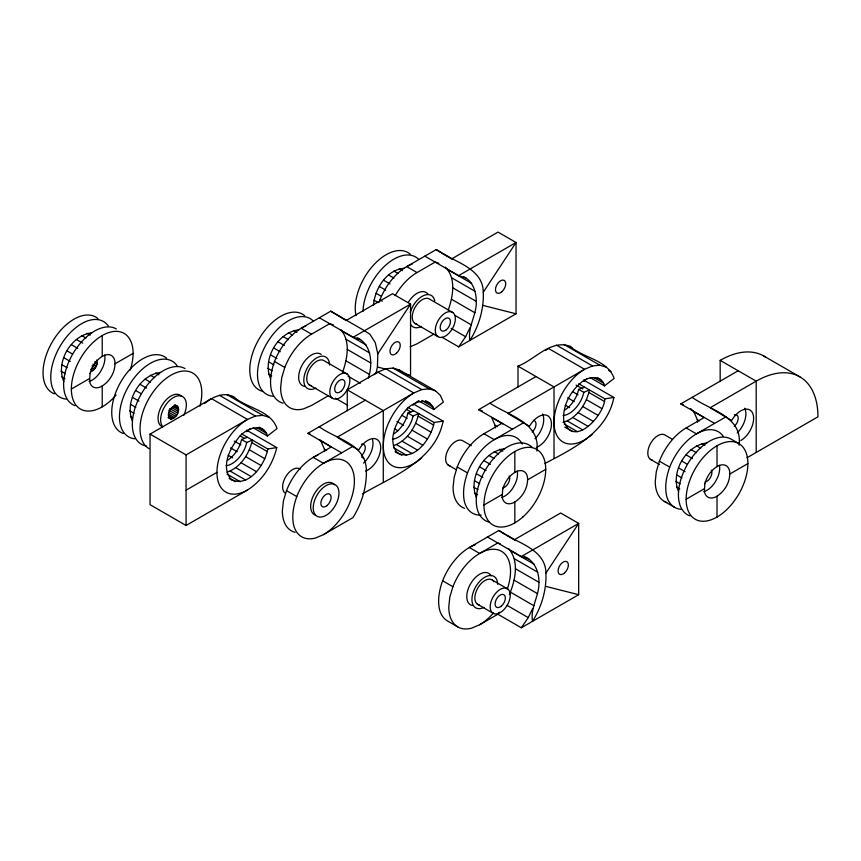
<?xml version="1.0" encoding="UTF-8"?>
<svg xmlns="http://www.w3.org/2000/svg" width="861" height="861" viewBox="0 0 861 861"><rect width="100%" height="100%" fill="white"/><g stroke="black" fill="none" stroke-linecap="round" stroke-linejoin="round"><path stroke-width="1.29" d="M441.941 337.2L458.687 346.875L516.03 313.802L516.04 242.501L498.024 232.104L451.993 258.687L436.215 249.582L406.715 266.609L417.015 272.55L435.139 262.088L438.83 263.272M507.237 589.182A43.663 25.206 -60 0 0 494.3 549.264A43.663 25.206 -60 0 0 452.908 586.718L449.819 597.093L448.775 606.93A43.663 25.206 -60 0 0 471.656 628.153L479.642 624.752L497.873 614.227L521.325 627.777L578.667 594.703L578.678 523.402L560.662 513.005L514.63 539.589L498.853 530.484L469.353 547.51L479.642 553.451L497.776 542.99L500.23 543.775M463.756 276.736C472.883 281.299 476.241 291.814 476.294 301.404C476.768 315.083 467.491 326.728 469.902 340.45C478.899 326.136 483.968 309.185 483.29 292.223C483.182 273.906 466.049 265.769 451.993 258.687M524.155 556.346C534.38 560.662 539.158 571.682 538.932 582.305C539.406 595.984 530.128 607.629 532.529 621.351C541.537 607.037 546.606 590.086 545.928 573.125C545.82 554.807 528.686 546.67 514.63 539.589M375.945 373.502L377.43 367.001L377.807 353.828L375.267 342.678L369.972 334.294L364.504 330.699L330.732 311.187L301.232 328.213L311.531 334.165L329.655 323.693L333.347 324.877M536.909 451.024C540.633 422.288 508.334 415.669 489.963 403.131M739.082 445.245C742.839 416.218 710.347 410.514 692.136 397.351M63.822 381.498C55.308 362.309 71.065 335.026 91.933 332.798M132.508 421.158C124.006 401.969 139.751 374.686 160.63 372.458M270.548 378.614C262.035 359.424 277.791 332.142 298.659 329.914M373.448 305.085C374.987 288.758 386.438 269.73 404.143 268.309M476.434 497.486C467.921 478.296 483.678 451.013 504.546 448.785M678.608 491.706C670.095 472.517 685.851 445.223 706.72 443.006M342.398 372.921C347.101 359.381 351.062 341.537 340.784 329.645M368.433 378.065C372.738 364.246 372.038 344.755 357.154 337.695M448.247 310.111C452.908 296.636 456.513 278.307 445.331 267.136M509.368 594.585C515.179 580.626 519.549 561.598 508.905 548.931M90.416 371.909C94.99 370.434 98.358 364.677 96.669 360.027M177.355 406.198C171.382 403.981 164.849 415.562 170.639 418.941C176.892 419.059 182.446 407.468 175.052 404.864M247.15 437.41L241.597 439.508L240.563 443.307A21.826 12.603 -60 0 1 227.487 460.323M227.024 472.172C240.596 467.523 249.453 453.607 252.348 440.057L246.741 442.479L245.708 446.278A21.826 12.603 -60 0 1 226.056 465.693M229.155 478.447C247.387 489.877 264.962 465.134 267.793 448.968L241.693 433.901M413.484 410.945L407.931 413.032L406.898 416.832A21.826 12.603 -60 0 1 393.821 433.847M393.359 445.697C406.93 441.047 415.798 427.131 418.694 413.581L413.076 416.003L412.042 419.802A21.826 12.603 -60 0 1 392.39 439.218M395.49 451.971C413.732 463.401 431.296 438.669 434.127 422.493L408.028 407.425M584.221 387.289L578.667 389.376L577.634 393.176A21.826 12.603 -60 0 1 564.558 410.191M563.019 422.385C577.193 418.155 586.459 403.809 589.419 389.925L583.812 392.347L582.779 396.146A21.826 12.603 -60 0 1 563.126 415.562M517.999 387.052L517.999 366.151C534.649 359.952 550.717 338.976 570.165 346.359C583.284 358.176 607.898 359.823 614.097 378.409L604.551 385.879C602.054 374.707 587.546 376.171 580.906 382.725C569.993 391.959 562.319 406.274 563.804 420.825C573.34 449.119 604.293 415.422 604.863 398.837L578.764 383.769M305.838 325.964A43.663 25.206 -60 0 0 274.498 361.48C271.226 370.682 269.342 380.637 271.409 390.313A43.663 25.206 -60 0 0 283.086 403.185M311.531 334.165A43.663 25.206 -60 0 0 284.787 367.421L281.708 377.807L280.654 387.633A43.663 25.206 -60 0 0 303.535 408.857L311.531 405.466L328.428 395.705M246.58 430.156L276.79 447.602C272.689 464.66 262.465 480.546 247.505 490.006L186.073 525.479L150.051 504.675L150.051 434.105L211.483 398.632C218.081 395.091 226.045 392.96 233.094 396.49C246.214 408.308 270.828 409.954 277.027 428.541L267.48 436.01L253.145 427.734M317.838 455.114A43.663 25.206 -60 0 0 286.487 490.641L283.409 501.016L282.354 510.853A43.663 25.206 -60 0 0 295.086 532.346M323.521 534.616A43.663 25.206 -60 0 0 350.255 465.704A43.663 25.206 -60 0 0 296.787 496.582C293.504 505.784 291.535 515.717 293.698 525.414A43.663 25.206 -60 0 0 315.535 538.017L323.521 534.616L352.924 517.644C361.932 503.33 367.001 486.379 366.323 469.417C365.495 443.91 335.93 439.045 319.227 426.787M379.292 302.179L379.981 299.876A43.663 25.206 -60 0 1 412.462 263.918M414.076 404.358L443.124 421.126C435.322 460.646 393.197 476.015 362.578 493.87M502.092 423.246L483.968 433.718A43.663 25.206 -60 0 0 457.223 466.974L454.145 477.36L453.09 487.197A43.663 25.206 -60 0 0 464.531 508.291M522.24 444.082A43.663 25.206 -60 0 0 495.602 438.916A43.663 25.206 -60 0 0 467.523 472.926C464.251 482.117 462.335 492.072 464.434 501.759A43.663 25.206 -60 0 0 481.202 515.158M475.1 544.819A43.663 25.206 -60 0 0 442.619 580.777C439.336 589.979 437.41 599.923 439.53 609.61A43.663 25.206 -60 0 0 447.526 620.975L457.815 626.916M583.65 380.024L613.861 397.47C607.07 432.308 573.146 448.613 544.819 463.562M704.276 417.467L686.142 427.939A43.663 25.206 -60 0 0 659.397 461.195L656.319 471.58L655.264 481.407A43.663 25.206 -60 0 0 666.705 502.512M723.165 436.269A43.663 25.206 -60 0 0 669.697 467.136C666.425 476.337 664.509 486.282 666.608 495.968A43.663 25.206 -60 0 0 680.997 509.314M458.687 346.875L465.618 336.716L469.988 327.718M521.325 627.777L528.256 617.617L532.625 608.619M377.807 353.828L410.557 304.116L392.541 293.719L346.509 320.292M483.29 292.223L516.04 242.501L458.633 275.649L424.85 256.147M545.928 573.125L578.678 523.402L521.271 556.55L487.487 537.049M497.873 614.227L499.251 612.193M246.623 431.662L250.239 428.617M412.968 405.187L417.477 401.387M583.704 381.531L587.31 378.485M418.381 400.623L433.815 409.535L443.361 402.065L440.305 395.317L435.451 390.819L399.429 370.026L393.1 368.067L385.739 368.799L377.828 372.156L347.263 389.807L347.263 410.719M71.355 389.032L89.447 378.582M115.008 363.826L133.1 353.376M319.366 317.752L353.15 337.254L410.557 304.116L410.546 375.418L404.186 373.792M150.051 434.105L186.073 454.899L247.505 419.425L255.416 416.067L262.788 415.336L269.116 417.294M433.912 334.1L417.015 343.851L410.051 346.822M186.073 490.189L216.95 472.355A43.222 24.947 -60 0 1 247.505 419.425L211.483 398.632A43.222 24.947 -60 0 0 204.541 403.572M341.656 452.854L307.872 433.341L365.279 400.204M331.367 446.902L313.232 457.374L323.521 463.315L353.021 446.289M512.392 429.187L478.608 409.685L536.005 376.548M523.757 422.622L494.257 439.659L483.968 433.718M483.968 505.02L502.06 494.569M527.621 479.814L545.713 469.363M714.565 423.408L680.782 403.906L738.189 370.757M725.931 416.842L696.431 433.879L686.142 427.939M746.993 457.783L817.95 416.821A87.338 50.422 -60 0 0 756.206 381.165L720.173 360.361L720.173 381.488M686.142 499.24L704.233 488.79M729.794 474.034L747.886 463.584M435.451 390.819L429.122 388.86L421.75 389.592L413.84 392.96L337.254 437.184L341.623 440.057M606.187 367.163L599.859 365.204L592.486 365.936L584.576 369.294L507.979 413.517L529.224 426.217M434.127 422.493L443.124 421.126M267.793 448.968L276.79 447.602M604.863 398.837L613.861 397.47M482.913 305.397L516.03 313.802M377.43 367.001L386.352 369.272M545.551 586.298L578.667 594.703M458.633 275.649L465.995 278.028M680.782 403.906L683.236 404.702M353.15 337.254L360.511 339.643M478.608 409.685L482.289 410.88M307.872 433.341L310.326 434.138M521.271 556.55L528.632 558.929M433.815 409.535C429.714 395.156 411.117 402.291 404.918 411.332C395.866 422.202 386.976 440.778 397.696 453.241M267.48 436.01C263.369 421.632 244.782 428.767 238.583 437.797C229.521 448.667 220.642 467.254 231.351 479.717M763.836 356.045L799.869 376.849M441.682 253.166L451.821 259.032M731.398 420.437L710.164 407.737L756.195 381.154L756.206 452.466M690.544 408.566L693.783 411.644L703.857 417.456M693.783 411.644L697.292 419.619L699.53 420.911M738.846 443.598A43.663 25.206 -60 0 0 687.196 489.403A43.663 25.206 -60 0 0 725.005 511.23A43.663 25.206 -60 0 0 738.846 443.598L731.129 439.142A43.663 25.206 -60 0 0 686.357 466.339A43.663 25.206 -60 0 0 689.865 515.879M563.837 344.411L599.859 365.204M608.716 370.316L611.041 371.661M556.464 345.143L592.486 365.936M597.426 377.678L600.73 379.583M593.767 377.505L603.69 383.242M590.215 377.602L604.551 385.879M399.181 268.804L402.399 270.655M701.758 443.49L704.976 445.352M393.854 271.064L398.137 273.54M696.431 445.761L700.725 448.237M388.526 274.95L393.886 278.049M691.103 449.646L696.463 452.735M452.843 312.543A14.196 8.19 -60 0 0 435.806 326.33A14.196 8.19 -60 0 0 447.289 334.757A14.196 8.19 -60 0 0 452.843 312.543L429.8 299.241A14.196 8.19 -60 0 0 414.711 307.99A14.196 8.19 -60 0 0 416.713 324.102M672.28 439.228L665.37 435.235A14.196 8.19 -60 0 0 650.281 443.985A14.196 8.19 -60 0 0 652.283 460.097M576.106 385.115L582.725 388.935M588.967 392.541L604.411 401.452M578.667 389.376L583.812 392.347M383.565 280.191L389.99 283.904M686.142 454.888L692.578 458.601M572.468 391.583L577.979 394.768M586.438 399.655L601.871 408.566M517.999 366.151L554.021 386.944L554.021 458.246M379.303 286.433L385.728 290.146M681.88 461.119L687.239 464.219M567.647 397.793L574.265 401.603M582.714 406.489L598.147 415.4M376.031 293.246L381.391 296.335M678.608 467.932L685.033 471.645M565.203 405.165L569.616 407.705M578.075 412.591L593.509 421.503M379.981 299.876L382.262 301.199M659.397 461.195L669.697 467.136M414.744 323.252L437.786 336.554M650.313 459.247L659.526 464.574M373.975 300.166L378.259 302.641M676.552 474.852L681.912 477.952M572.823 417.542L588.257 426.453M675.853 481.407L680.136 483.882M567.313 420.997L582.757 429.908M676.552 487.154L679.77 489.016M564.149 423.999L577.376 431.641M564.773 427.078L572.49 431.533M664.305 501.403L674.604 507.344M346.337 320.636L330.732 311.187M502.792 423.881L491.609 417.424L495.118 425.399L495.409 427.917M495.118 425.399L497.357 426.69M393.1 368.067L429.122 388.86M385.739 368.799L421.75 389.592M425.582 400.699L429.994 403.249M421.933 400.526L432.954 406.898M293.698 330.409L296.916 332.271M499.584 449.281L502.802 451.132M288.37 332.68L292.654 335.155M494.257 451.541L498.541 454.016M283.043 336.565L288.403 339.654M488.93 455.426L494.289 458.526M347.36 374.148A14.196 8.19 -60 0 0 330.323 387.945A14.196 8.19 -60 0 0 341.806 396.372A14.196 8.19 -60 0 0 347.36 374.148L324.317 360.845A14.196 8.19 -60 0 0 309.228 369.595A14.196 8.19 -60 0 0 311.23 385.706M471.258 445.675L463.196 441.026A14.196 8.19 -60 0 0 448.107 449.776A14.196 8.19 -60 0 0 450.109 465.887M406.478 409.405L410.891 411.956M418.242 416.197L433.675 425.108M407.931 413.032L413.076 416.003M278.081 341.795L284.507 345.519M483.968 460.667L490.393 464.38M401.732 415.239L407.242 418.424M415.702 423.311L431.135 432.222M347.263 389.807L383.285 410.6L383.285 481.902M273.82 348.038L280.245 351.751M479.706 466.91L486.131 470.623M396.91 421.449L403.529 425.269M411.978 430.145L427.422 439.056M270.548 354.85L276.973 358.563M476.434 473.722L482.86 477.435M394.467 428.821L397.782 430.726M407.339 436.247L422.773 445.159M274.498 361.48L284.787 367.421M457.223 466.974L467.523 472.926M309.26 384.856L332.303 398.159M448.129 465.037L456.201 469.686M268.492 361.771L273.852 364.86M474.379 480.632L479.738 483.731M402.087 441.198L417.52 450.109M267.793 368.325L272.076 370.8M473.668 487.197L477.963 489.672M396.587 444.653L412.021 453.564M268.492 374.072L271.71 375.934M474.379 492.944L477.586 494.795M393.412 447.666L406.64 455.297M395.134 451.368L401.753 455.189M342.71 440.778L358.488 449.872M505.45 534.724L515.588 540.579M361.523 456.954L363.772 458.256M319.227 439.53L330.936 446.891M320.873 441.09L324.382 449.065L326.62 450.346M226.766 394.542L262.788 415.336M219.394 395.274L255.416 416.067M259.247 427.174L263.66 429.714M256.696 427.637L266.619 433.374M86.972 333.282L90.19 335.144M155.669 372.953L158.887 374.804M81.644 335.553L85.928 338.029M150.341 375.213L154.625 377.688M76.317 339.438L82.753 343.152M145.014 379.098L150.374 382.198M492.438 580.142L507.764 588.978A14.196 8.19 -60 0 1 502.211 611.202A14.196 8.19 -60 0 1 490.716 602.775A14.196 8.19 -60 0 1 507.764 588.978M240.144 435.881L244.546 438.432M251.896 442.672L267.34 451.584M241.597 439.508L246.741 442.479M71.355 344.68L77.781 348.393M140.042 384.34L146.478 388.053M174.654 405.057L178.109 407.049M173.944 405.606L178.539 408.265M234.289 441.08L240.908 444.9M249.356 449.786L264.801 458.698M94.893 361.416L97.185 362.739M172.878 406.446L178.625 409.761M94.635 363.084L96.927 364.418M171.468 407.447L178.367 411.429M92.891 364.16L96.335 366.151M169.725 408.523L177.775 413.162M67.093 350.922L72.453 354.011M135.78 390.582L141.139 393.671M92.009 365.839L95.453 367.83M168.842 410.202L176.892 414.841M92.041 368.002L94.344 369.337M168.874 412.365L175.784 416.358M230.576 447.924L237.184 451.734M245.643 456.621L261.077 465.532M90.771 369.24L93.074 370.574M168.756 414.27L174.514 417.585M168.573 415.809L173.169 418.468M171.856 418.93L168.067 417.456L170.639 418.941M63.822 357.724L70.247 361.437M132.508 397.384L138.944 401.108M228.133 455.297L232.545 457.837M241.005 462.723L256.438 471.634M286.487 490.641L296.787 496.582M442.619 580.777L452.908 586.718M477.381 604.153L492.696 613M61.766 364.644L67.126 367.744M130.452 404.304L135.812 407.404M235.753 467.674L251.186 476.585M61.056 371.199L65.35 373.685M129.753 410.869L134.047 413.345M230.242 471.128L245.686 480.04M61.766 376.946L64.973 378.808M130.452 416.616L132.605 417.854M227.078 474.131L240.305 481.773M229.909 478.479L235.419 481.665M448.15 269.816L471.634 283.387M451.659 277.791L475.143 291.362M452.811 287.843L476.294 301.404M451.53 299.273L475.003 312.844M454.597 315.191L471.365 324.888M451.089 328.321L465.618 336.716M342.667 331.431L366.151 344.992M346.176 339.395L369.66 352.967M347.327 349.448L370.811 363.019M346.047 360.877L369.52 374.449M347.995 376.149L360.296 383.263M335.338 398.159L347.618 405.262M510.788 550.717L534.272 564.289M514.297 558.692L537.781 572.264M515.448 568.744L538.932 582.305M514.157 580.174L537.641 593.746M510.519 592.217L534.003 605.789M507.011 605.337L528.256 617.617M436.215 249.582L440.595 252.456M498.853 530.484L504.32 534.068M570.165 346.359L572.113 348.167M399.429 370.026L402.345 372.727M233.094 396.49L236.011 399.192M697.292 419.619L697.582 422.127M324.382 449.065L324.672 451.573M717.019 445.761L717.019 466.651M717.019 496.173L717.019 517.063M514.835 451.541L514.835 472.431M514.835 501.952L514.835 522.842M186.073 454.899L186.073 525.479M102.222 335.553L102.222 356.443M102.222 385.965L102.222 406.855M719.452 465.327A18.189 10.504 -60 0 1 717.557 477.575L715.351 481.773A18.189 10.504 -60 0 1 703.814 491.728M711.358 470.181A7.275 4.197 -60 0 1 710.626 477.155A7.275 4.197 -60 0 1 705.105 482.063M744.7 408.254A18.189 10.504 -60 0 1 737.177 432.954M734.368 414.754A7.275 4.197 -60 0 1 738.189 418.295A7.275 4.197 -60 0 1 734.368 426.238M731.667 420.469A18.189 10.504 -60 0 1 752.643 413.172A18.189 10.504 -60 0 1 740.761 440.574M720.173 360.361A87.327 50.422 -60 0 1 766.053 357.455M421.75 457.761A43.222 24.947 -60 0 1 383.543 450.346A43.222 24.947 -60 0 1 413.84 392.96L377.828 372.156A43.222 24.947 -60 0 0 373.835 374.761M285.12 493.149A14.196 8.19 -60 0 1 286.013 476.273A14.196 8.19 -60 0 1 300.177 469.137M315.492 515.212A18.189 10.504 -60 0 1 315.018 492.729A18.189 10.504 -60 0 1 334.509 484.894M372.555 439.691A18.189 10.504 -60 0 1 363.46 463.132M358.757 449.916A18.189 10.504 -60 0 1 380.121 443.619A18.189 10.504 -60 0 1 365.613 471.085M361.459 444.201A7.275 4.197 -60 0 1 365.279 447.742A7.275 4.197 -60 0 1 361.459 455.684M592.486 434.105A43.222 24.947 -60 0 1 554.28 426.679A43.222 24.947 -60 0 1 584.576 369.294L548.554 348.501A43.222 24.947 -60 0 0 545.573 350.395M517.278 471.107A18.189 10.504 -60 0 1 515.384 483.365L513.167 487.563A18.189 10.504 -60 0 1 501.629 497.507M509.185 475.972A7.275 4.197 -60 0 1 508.453 482.935A7.275 4.197 -60 0 1 502.932 487.843M488.973 522.057A43.663 25.206 -60 0 1 485.292 470.128A43.663 25.206 -60 0 1 532.098 447.365M542.527 414.044A18.189 10.504 -60 0 1 534.993 438.733M533.443 420.416A7.275 4.197 -60 0 1 535.972 424.882A7.275 4.197 -60 0 1 532.195 432.018M529.483 426.26A18.189 10.504 -60 0 1 550.857 419.953A18.189 10.504 -60 0 1 536.349 447.429M162.471 426.938A18.189 10.504 -60 0 1 162.417 404.638A18.189 10.504 -60 0 1 181.596 396.415M162.815 426.798A18.189 10.504 -60 0 1 165.194 405.789A18.189 10.504 -60 0 1 182.371 396.469A18.189 10.504 -60 0 1 183.716 415.454M134.897 438.766A43.663 25.206 -60 0 1 128.504 386.374A43.663 25.206 -60 0 1 177.075 365.721M123.188 433.449A43.663 25.206 -60 0 1 120.788 381.918A43.663 25.206 -60 0 1 166.614 358.23M149.093 448.678A43.663 25.206 -60 0 1 146.155 403.874A43.663 25.206 -60 0 1 185.567 371.026A43.663 25.206 -60 0 1 199.935 406.295M146.392 446.02A43.663 25.206 -60 0 1 139.202 397.836A43.663 25.206 -60 0 1 185.029 368.594M116.095 395.059A43.663 25.206 -60 0 1 71.775 394.639A43.663 25.206 -60 0 1 106.409 333.465A43.663 25.206 -60 0 1 130.205 370.122M104.665 355.119A18.189 10.504 -60 0 1 102.771 367.378L100.554 371.565A18.189 10.504 -60 0 1 89.017 381.52M54.491 393.789A43.663 25.206 -60 0 1 52.09 342.258A43.663 25.206 -60 0 1 97.917 318.57M75.079 405.671A43.663 25.206 -60 0 1 71.56 356.131A43.663 25.206 -60 0 1 116.343 328.934M66.211 399.106A43.663 25.206 -60 0 1 59.807 346.714A43.663 25.206 -60 0 1 108.378 326.061M479.351 605.003A14.196 8.19 -60 0 1 478.275 587.277A14.196 8.19 -60 0 1 493.902 581.81M472.517 605.584A18.189 10.504 -60 0 1 471.139 582.865A18.189 10.504 -60 0 1 491.168 575.848M483.979 607.371A18.189 10.504 -60 0 1 471.936 598.987A18.189 10.504 -60 0 1 484.861 577.182A18.189 10.504 -60 0 1 497.647 584.296M493.514 612.957A43.663 25.206 -60 0 1 479.642 624.752M410.256 312.392A18.189 10.504 -60 0 1 423.386 295.678A18.189 10.504 -60 0 1 434.762 300.963M421.341 326.47A18.189 10.504 -60 0 1 410.632 324.425M356.034 315.696A43.663 25.206 -60 0 1 372.63 266.114A43.663 25.206 -60 0 1 410.127 254.092M362.998 311.488A43.663 25.206 -60 0 1 384.792 265.984A43.663 25.206 -60 0 1 418.833 259.462M408.501 301.963A18.189 10.504 -60 0 1 427.992 294.128M395.177 295.603A43.663 25.206 -60 0 1 417.015 272.55M315.858 388.074A18.189 10.504 -60 0 1 303.815 379.701A18.189 10.504 -60 0 1 316.74 357.885A18.189 10.504 -60 0 1 329.537 364.999M304.407 386.298A18.189 10.504 -60 0 1 301.834 365.634A18.189 10.504 -60 0 1 321.185 354.42M272.937 396.232A43.663 25.206 -60 0 1 265.425 345.831A43.663 25.206 -60 0 1 313.35 321.067M262.508 391.303A43.663 25.206 -60 0 1 258.257 340.386A43.663 25.206 -60 0 1 304.643 315.696M247.505 490.006A43.222 24.947 -60 0 1 216.95 472.355M90.039 373.502L89.619 381.412A18.189 10.504 -60 0 0 101.415 386.503C110.068 381.423 115.966 371.102 114.836 360.996A18.189 10.504 -60 0 0 103.04 355.905C96.454 359.597 92.041 366.334 90.039 373.502M502.652 489.489L502.232 497.4A18.189 10.504 -60 0 0 514.028 502.49C522.681 497.41 528.579 487.089 527.449 476.983A18.189 10.504 -60 0 0 515.653 471.903C509.066 475.584 504.654 482.321 502.652 489.489M704.825 483.699L704.406 491.62A18.189 10.504 -60 0 0 716.201 496.7C724.854 491.631 730.752 481.31 729.622 471.204A18.189 10.504 -60 0 0 717.826 466.113C711.24 469.805 706.827 476.542 704.825 483.699M328.633 513.554A18.189 10.504 -60 0 0 335.747 485.066A18.189 10.504 -60 0 0 313.899 502.749A18.189 10.504 -60 0 0 328.633 513.554M326.986 505.622A7.275 4.197 -60 0 0 329.838 494.225A7.275 4.197 -60 0 0 321.099 501.296A7.275 4.197 -60 0 0 326.986 505.622M522.831 517.02A43.663 25.206 -60 0 0 536.672 449.377A43.663 25.206 -60 0 0 485.012 495.183A43.663 25.206 -60 0 0 522.831 517.02M501.242 606.23A7.275 4.197 -60 0 0 504.094 594.833A7.275 4.197 -60 0 0 495.355 601.904A7.275 4.197 -60 0 0 501.242 606.23M564.568 572.942A7.275 4.197 -60 0 0 566.872 561.673A7.275 4.197 -60 0 0 558.262 569.304A7.275 4.197 -60 0 0 564.568 572.942M501.931 291.675A7.275 4.197 -60 0 0 504.234 280.406A7.275 4.197 -60 0 0 495.624 288.037A7.275 4.197 -60 0 0 501.931 291.675M446.321 329.785A7.275 4.197 -60 0 0 449.173 318.387A7.275 4.197 -60 0 0 440.434 325.458A7.275 4.197 -60 0 0 446.321 329.785M396.447 353.279A7.275 4.197 -60 0 0 398.751 342.011A7.275 4.197 -60 0 0 390.151 349.641A7.275 4.197 -60 0 0 396.447 353.279M340.838 391.389A7.275 4.197 -60 0 0 343.69 379.992A7.275 4.197 -60 0 0 334.951 387.073A7.275 4.197 -60 0 0 340.838 391.389"/></g></svg>
